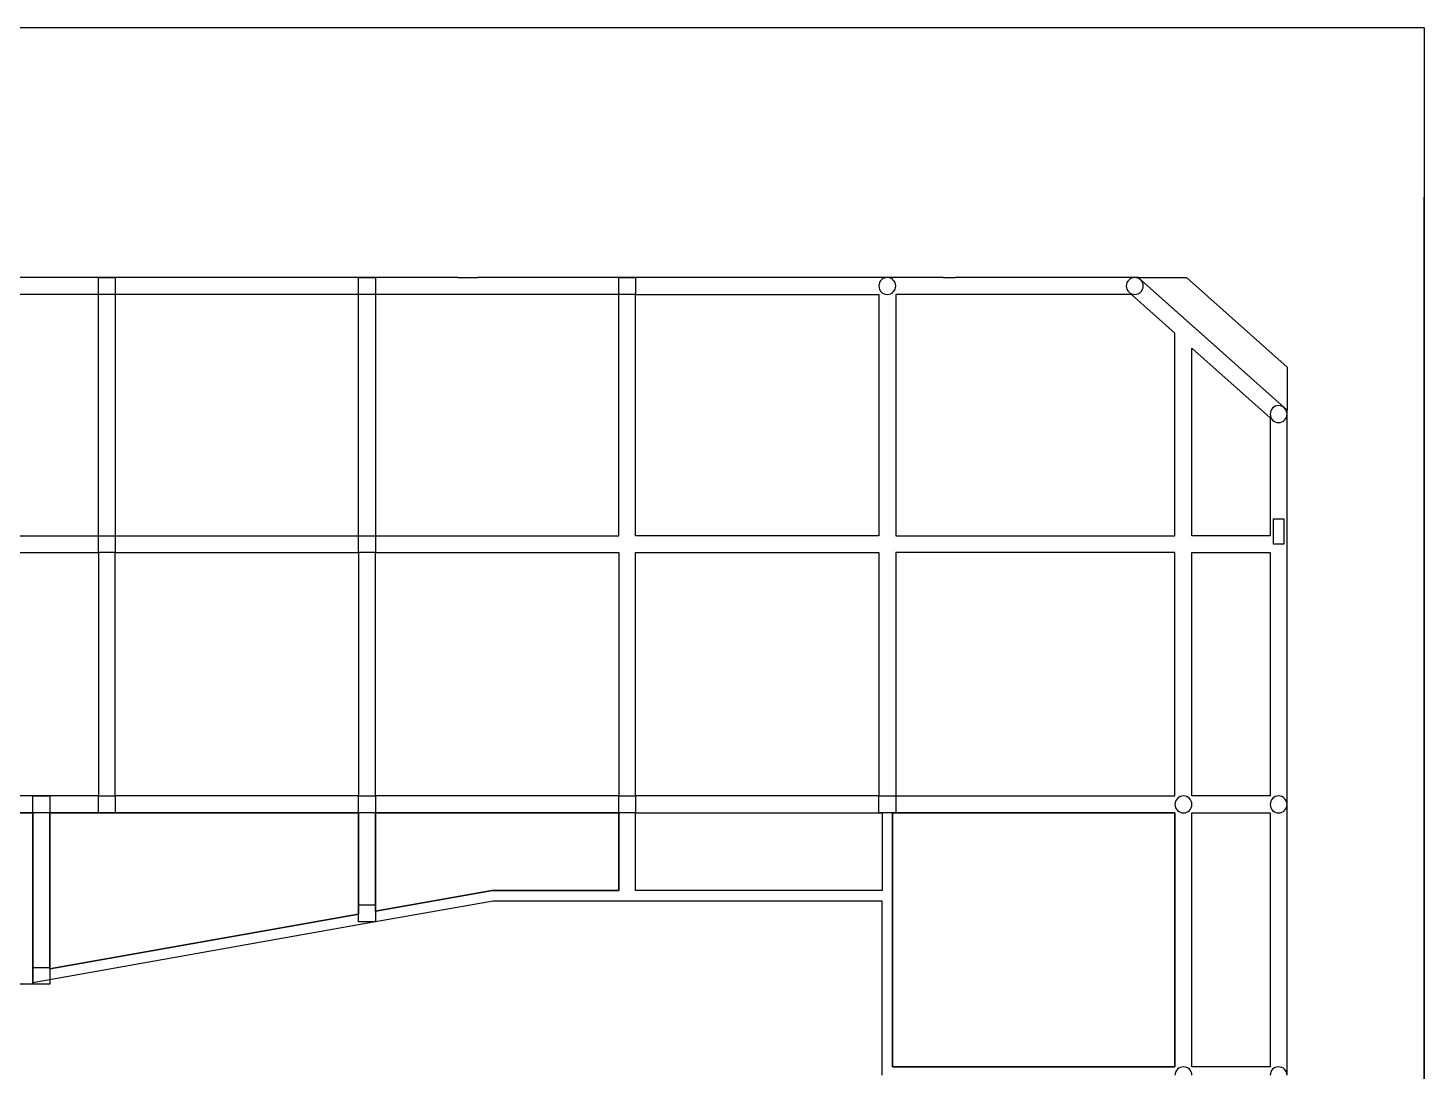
# Model space of a CAD drawing. Header units: inches. Extents: x 2815 to 15131, y -151 to 4049.
# Drawn here: x 4759 to 8059, y 1585 to 4049 of the extents above; entities that cross this region are included whole.
import ezdxf

# ---------------------------------------------------------------- set-up
doc = ezdxf.new("R2010")
doc.units = ezdxf.units.IN
doc.layers.add('A4_OP', color=7, linetype='Continuous')

msp = doc.modelspace()

# ---------------------------------------------------------------- linework, layer by layer
for p, q in [((8059.4, 4049.4), (2937.4, 4049.4)), ((8059.4, 4049.4), (8059.4, -150.6)), ((8059.4, 264.4), (8059.4, 3649.4)), ((5775.6, 3459.6), (5822.9, 3459.6)), ((6922.4, 3459.6), (6950.6, 3459.6)), ((7735.6, 2067.3), (7735.6, 2107.6))]:
    msp.add_line(p, q)
at = {"layer": 'A4_OP'}
for points in [[(4945.6, 3459.6), (4330.6, 3459.6)], [(4925.6, 3459.6), (4965.6, 3459.6)], [(4925.6, 3419.6), (4925.6, 3459.6)], [(4925.6, 3459.6), (4965.6, 3459.6)], [(4925.6, 3419.6), (4925.6, 3459.6)], [(5560.6, 3459.6), (4945.6, 3459.6)], [(4965.6, 3459.6), (4965.6, 3419.6)], [(4965.6, 3459.6), (4965.6, 3419.6)], [(5540.6, 3459.6), (5580.6, 3459.6)], [(5540.6, 3419.6), (5540.6, 3459.6)], [(5540.6, 3459.6), (5580.6, 3459.6)], [(5540.6, 3419.6), (5540.6, 3459.6)], [(5775.6, 3459.6), (5560.6, 3459.6)], [(5580.6, 3459.6), (5580.6, 3419.6)], [(5580.6, 3459.6), (5580.6, 3419.6)], [(6175.6, 3459.6), (5822.9, 3459.6)], [(6155.6, 3459.6), (6195.6, 3459.6)], [(6155.6, 3419.6), (6155.6, 3459.6)], [(6155.6, 3459.6), (6195.6, 3459.6)], [(6155.6, 3419.6), (6155.6, 3459.6)], [(6790.6, 3459.6), (6175.6, 3459.6)], [(6195.6, 3459.6), (6195.6, 3419.6)], [(6195.6, 3459.6), (6195.6, 3419.6)], [(6922.4, 3459.6), (6790.6, 3459.6)], [(7383.2, 3459.6), (6950.6, 3459.6)], [(7735.6, 3146), (7383.2, 3459.6)], [(7383.2, 3459.6), (7498, 3459.6)], [(7503.9, 3352.2), (7383.2, 3459.6)], [(7498, 3459.6), (7735.6, 3248.2)], [(4925.6, 3419.6), (4350.6, 3419.6)], [(4925.6, 3419.6), (4350.6, 3419.6)], [(4925.6, 2849.6), (4925.6, 3419.6)], [(4965.6, 3419.6), (4925.6, 3419.6)], [(4965.6, 3419.6), (4925.6, 3419.6)], [(4925.6, 2849.6), (4925.6, 3419.6)], [(5540.6, 3419.6), (4965.6, 3419.6)], [(4965.6, 3419.6), (4965.6, 2849.6)], [(5540.6, 3419.6), (4965.6, 3419.6)], [(4965.6, 3419.6), (4965.6, 2849.6)], [(5540.6, 2849.6), (5540.6, 3419.6)], [(5580.6, 3419.6), (5540.6, 3419.6)], [(5580.6, 3419.6), (5540.6, 3419.6)], [(5540.6, 2849.6), (5540.6, 3419.6)], [(6155.6, 3419.6), (5580.6, 3419.6)], [(5580.6, 3419.6), (5580.6, 2849.6)], [(5775.6, 3419.6), (5580.6, 3419.6)], [(5580.6, 3419.6), (5580.6, 2849.6)], [(6155.6, 3419.6), (5775.6, 3419.6)], [(6155.6, 2849.6), (6155.6, 3419.6)], [(6195.6, 3419.6), (6155.6, 3419.6)], [(6195.6, 3419.6), (6155.6, 3419.6)], [(6155.6, 2849.6), (6155.6, 3419.6)], [(6195.6, 2849.6), (6195.6, 3419.6)], [(6195.6, 3419.6), (6770.6, 3419.6)], [(6195.6, 2849.6), (6195.6, 3419.6)], [(6195.6, 3419.6), (6770.6, 3419.6)], [(6770.6, 3419.6), (6770.6, 2849.6)], [(6770.6, 3419.6), (6770.6, 2849.6)], [(6810.6, 3419.6), (6810.6, 2849.6)], [(7367.9, 3419.6), (6810.6, 3419.6)], [(6810.6, 3419.6), (6810.6, 2849.6)], [(6950.6, 3419.6), (6810.6, 3419.6)], [(7367.9, 3419.6), (6950.6, 3419.6)], [(7470.6, 3328.3), (7367.9, 3419.6)], [(7470.6, 3328.3), (7367.9, 3419.6)], [(7735.6, 3146), (7503.9, 3352.2)], [(7470.6, 2849.6), (7470.6, 3328.3)], [(7470.6, 2849.6), (7470.6, 3328.3)], [(7510.6, 2849.6), (7510.6, 3292.7)], [(7510.6, 3292.7), (7695.6, 3128.1)], [(7510.6, 2849.6), (7510.6, 3292.7)], [(7510.6, 3292.7), (7695.6, 3128.1)], [(7735.6, 3248.2), (7735.6, 3146)], [(7735.6, 2829.6), (7735.6, 3146)], [(7695.6, 3128.1), (7695.6, 2849.6)], [(7695.6, 3128.1), (7695.6, 2849.6)], [(7703.1, 2889.6), (7728.1, 2889.6)], [(7703.1, 2829.6), (7703.1, 2889.6)], [(7703.1, 2889.6), (7728.1, 2889.6)], [(7703.1, 2829.6), (7703.1, 2889.6)], [(7728.1, 2889.6), (7728.1, 2829.6)], [(7728.1, 2889.6), (7728.1, 2829.6)], [(4350.6, 2849.6), (4925.6, 2849.6)], [(4350.6, 2849.6), (4925.6, 2849.6)], [(4925.6, 2849.6), (4965.6, 2849.6)], [(4925.6, 2809.6), (4925.6, 2849.6)], [(4965.6, 2849.6), (5540.6, 2849.6)], [(4965.6, 2849.6), (4965.6, 2809.6)], [(4965.6, 2849.6), (5540.6, 2849.6)], [(5540.6, 2849.6), (5580.6, 2849.6)], [(5540.6, 2809.6), (5540.6, 2849.6)], [(5580.6, 2849.6), (6155.6, 2849.6)], [(5580.6, 2849.6), (5580.6, 2809.6)], [(5580.6, 2849.6), (6155.6, 2849.6)], [(6770.6, 2849.6), (6195.6, 2849.6)], [(6770.6, 2849.6), (6195.6, 2849.6)], [(6810.6, 2849.6), (7470.6, 2849.6)], [(6810.6, 2849.6), (7470.6, 2849.6)], [(7695.6, 2849.6), (7510.6, 2849.6)], [(7695.6, 2849.6), (7510.6, 2849.6)], [(4350.6, 2809.6), (4925.6, 2809.6)], [(4350.6, 2809.6), (4925.6, 2809.6)], [(4925.6, 2809.6), (4925.6, 2234.6)], [(4965.6, 2809.6), (4925.6, 2809.6)], [(4925.6, 2809.6), (4925.6, 2234.6)], [(4965.6, 2234.6), (4965.6, 2809.6)], [(4965.6, 2809.6), (5540.6, 2809.6)], [(4965.6, 2234.6), (4965.6, 2809.6)], [(4965.6, 2809.6), (5540.6, 2809.6)], [(5540.6, 2809.6), (5540.6, 2234.6)], [(5580.6, 2809.6), (5540.6, 2809.6)], [(5540.6, 2809.6), (5540.6, 2234.6)], [(5580.6, 2234.6), (5580.6, 2809.6)], [(5580.6, 2809.6), (6155.6, 2809.6)], [(5580.6, 2234.6), (5580.6, 2809.6)], [(5580.6, 2809.6), (6155.6, 2809.6)], [(6155.6, 2809.6), (6155.6, 2234.6)], [(6155.6, 2809.6), (6155.6, 2234.6)], [(6195.6, 2234.6), (6195.6, 2809.6)], [(6195.6, 2809.6), (6770.6, 2809.6)], [(6195.6, 2234.6), (6195.6, 2809.6)], [(6195.6, 2809.6), (6770.6, 2809.6)], [(6770.6, 2809.6), (6770.6, 2234.6)], [(6770.6, 2809.6), (6770.6, 2234.6)], [(6810.6, 2809.6), (6810.6, 2234.6)], [(7470.6, 2809.6), (6810.6, 2809.6)], [(6810.6, 2809.6), (6810.6, 2234.6)], [(7470.6, 2809.6), (6810.6, 2809.6)], [(7470.6, 2234.6), (7470.6, 2809.6)], [(7470.6, 2234.6), (7470.6, 2809.6)], [(7510.6, 2234.6), (7510.6, 2809.6)], [(7510.6, 2809.6), (7695.6, 2809.6)], [(7510.6, 2234.6), (7510.6, 2809.6)], [(7510.6, 2809.6), (7695.6, 2809.6)], [(7695.6, 2809.6), (7695.6, 2234.6)], [(7695.6, 2809.6), (7695.6, 2234.6)], [(7728.1, 2829.6), (7703.1, 2829.6)], [(7728.1, 2829.6), (7703.1, 2829.6)], [(7735.6, 2214.6), (7735.6, 2829.6)], [(4925.6, 2234.6), (4350.6, 2234.6)], [(4790.6, 2234.6), (4350.6, 2234.6)], [(4770.6, 2234.6), (4810.6, 2234.6)], [(4770.6, 2194.6), (4770.6, 2234.6)], [(4770.6, 2234.6), (4810.6, 2234.6)], [(4770.6, 2194.6), (4770.6, 2234.6)], [(4925.6, 2234.6), (4790.6, 2234.6)], [(4810.6, 2234.6), (4810.6, 2194.6)], [(4810.6, 2234.6), (4810.6, 2194.6)], [(4925.6, 2234.6), (4965.6, 2234.6)], [(4925.6, 2194.6), (4925.6, 2234.6)], [(4925.6, 2234.6), (4965.6, 2234.6)], [(4925.6, 2194.6), (4925.6, 2234.6)], [(5540.6, 2234.6), (4965.6, 2234.6)], [(4965.6, 2234.6), (4965.6, 2194.6)], [(4965.6, 2234.6), (4965.6, 2194.6)], [(5540.6, 2234.6), (4965.6, 2234.6)], [(5540.6, 2234.6), (5580.6, 2234.6)], [(5540.6, 2194.6), (5540.6, 2234.6)], [(5540.6, 2234.6), (5580.6, 2234.6)], [(5540.6, 2194.6), (5540.6, 2234.6)], [(6155.6, 2234.6), (5580.6, 2234.6)], [(5580.6, 2234.6), (5580.6, 2194.6)], [(5580.6, 2234.6), (5580.6, 2194.6)], [(6155.6, 2234.6), (5580.6, 2234.6)], [(6155.6, 2234.6), (6195.6, 2234.6)], [(6155.6, 2194.6), (6155.6, 2234.6)], [(6155.6, 2234.6), (6195.6, 2234.6)], [(6155.6, 2194.6), (6155.6, 2234.6)], [(6770.6, 2234.6), (6195.6, 2234.6)], [(6195.6, 2234.6), (6195.6, 2194.6)], [(6195.6, 2234.6), (6195.6, 2194.6)], [(6770.6, 2234.6), (6195.6, 2234.6)], [(6770.6, 2234.6), (6810.6, 2234.6)], [(6770.6, 2194.6), (6770.6, 2234.6)], [(6770.6, 2234.6), (6810.6, 2234.6)], [(6770.6, 2194.6), (6770.6, 2234.6)], [(6810.6, 2234.6), (7470.6, 2234.6)], [(6810.6, 2234.6), (6810.6, 2194.6)], [(6810.6, 2234.6), (6810.6, 2194.6)], [(6810.6, 2234.6), (7470.6, 2234.6)], [(7695.6, 2234.6), (7510.6, 2234.6)], [(7695.6, 2234.6), (7510.6, 2234.6)], [(7735.6, 2107.6), (7735.6, 2214.6)], [(3735.6, 2194.6), (4770.6, 2194.6)], [(4770.6, 2194.6), (4330.6, 2194.6)], [(4770.6, 2194.6), (4770.6, 1789.6)], [(4810.6, 2194.6), (4770.6, 2194.6)], [(4810.6, 2194.6), (4770.6, 2194.6)], [(4770.6, 1793.4), (4770.6, 2194.6)], [(4810.6, 1825.9), (4810.6, 2194.6)], [(4810.6, 2194.6), (5540.6, 2194.6)], [(4945.6, 2194.6), (4810.6, 2194.6)], [(4810.6, 2194.6), (4810.6, 1825.9)], [(4965.6, 2194.6), (4925.6, 2194.6)], [(4965.6, 2194.6), (4925.6, 2194.6)], [(5540.6, 2194.6), (4945.6, 2194.6)], [(5540.6, 2194.6), (5540.6, 1955.4)], [(5580.6, 2194.6), (5540.6, 2194.6)], [(5580.6, 2194.6), (5540.6, 2194.6)], [(5540.6, 1955.4), (5540.6, 2194.6)], [(5580.6, 1962.5), (5580.6, 2194.6)], [(5580.6, 2194.6), (6155.6, 2194.6)], [(6155.6, 2194.6), (5580.6, 2194.6)], [(5580.6, 2194.6), (5580.6, 1962.5)], [(6155.6, 2194.6), (6155.6, 2011.4)], [(6195.6, 2194.6), (6155.6, 2194.6)], [(6195.6, 2194.6), (6155.6, 2194.6)], [(6155.6, 2011.4), (6155.6, 2194.6)], [(6195.6, 2194.6), (6778.1, 2194.6)], [(6195.6, 2011.4), (6195.6, 2194.6)], [(6195.6, 2011.4), (6195.6, 2194.6)], [(6195.6, 2194.6), (6778.1, 2194.6)], [(6810.6, 2194.6), (6770.6, 2194.6)], [(6810.6, 2194.6), (6770.6, 2194.6)], [(6778.1, 2194.6), (6778.1, 2011.4)], [(6778.1, 2194.6), (6778.1, 2011.4)], [(6803.1, 2194.6), (7470.6, 2194.6)], [(6803.1, 1594.6), (6803.1, 2194.6)], [(6803.1, 2194.6), (6803.1, 1998.9)], [(7470.6, 2194.6), (6803.1, 2194.6)], [(7470.6, 2194.6), (7470.6, 1594.6)], [(7470.6, 1594.6), (7470.6, 2194.6)], [(7510.6, 1594.6), (7510.6, 2194.6)], [(7510.6, 2194.6), (7695.6, 2194.6)], [(7510.6, 1594.6), (7510.6, 2194.6)], [(7510.6, 2194.6), (7695.6, 2194.6)], [(7695.6, 2194.6), (7695.6, 1594.6)], [(7695.6, 2194.6), (7695.6, 2107.6)], [(7695.6, 2107.6), (7695.6, 1594.6)], [(7735.6, 1574.6), (7735.6, 2067.3)], [(5858.7, 1986.4), (5562.7, 1933.9)], [(5856.5, 2011.4), (5580.6, 1962.5)], [(5580.6, 1962.5), (5856.5, 2011.4)], [(6155.6, 2011.4), (5856.5, 2011.4)], [(5856.5, 2011.4), (6155.6, 2011.4)], [(6175.6, 1986.4), (5858.7, 1986.4)], [(6778.1, 1986.4), (6175.6, 1986.4)], [(6778.1, 2011.4), (6195.6, 2011.4)], [(6778.1, 2011.4), (6195.6, 2011.4)], [(6778.1, 1574.6), (6778.1, 1986.4)], [(6803.1, 1998.9), (6803.1, 1594.6)], [(5540.6, 1955.4), (4810.6, 1825.9)], [(4810.6, 1825.9), (5540.6, 1955.4)], [(5540.6, 1977.1), (5580.6, 1977.1)], [(5540.6, 1977.1), (5580.6, 1977.1)], [(5540.6, 1937.1), (5540.6, 1977.1)], [(5540.6, 1937.1), (5540.6, 1966.2)], [(5580.6, 1977.1), (5580.6, 1937.1)], [(5580.6, 1966.2), (5580.6, 1937.1)], [(5562.7, 1933.9), (4770.6, 1793.4)], [(5580.6, 1937.1), (5540.6, 1937.1)], [(5580.6, 1937.1), (5540.6, 1937.1)], [(4770.6, 1829.6), (4810.6, 1829.6)], [(4770.6, 1789.6), (4770.6, 1829.6)], [(4770.6, 1829.6), (4810.6, 1829.6)], [(4770.6, 1789.6), (4770.6, 1829.6)], [(4810.6, 1829.6), (4810.6, 1789.6)], [(4810.6, 1829.6), (4810.6, 1789.6)], [(4770.6, 1789.6), (4710.6, 1789.6)], [(4810.6, 1789.6), (4770.6, 1789.6)], [(4810.6, 1789.6), (4770.6, 1789.6)], [(7470.6, 1594.6), (6803.1, 1594.6)], [(6803.1, 1594.6), (7470.6, 1594.6)], [(7695.6, 1594.6), (7510.6, 1594.6)], [(7695.6, 1594.6), (7510.6, 1594.6)]]:
    msp.add_lwpolyline(points, dxfattribs=at)
for points in [[(6810.6, 3439.6, 1), (6770.6, 3439.6)], [(6810.6, 3439.6, 1), (6770.6, 3439.6)], [(6770.6, 3439.6, 1), (6810.6, 3439.6)], [(6770.6, 3439.6, 1), (6810.6, 3439.6)], [(7395.6, 3439.6, 1), (7355.6, 3439.6)], [(7395.6, 3439.6, 1), (7355.6, 3439.6)], [(7355.6, 3439.6, 1), (7395.6, 3439.6)], [(7355.6, 3439.6, 1), (7395.6, 3439.6)], [(7735.6, 3137, 1), (7695.6, 3137)], [(7735.6, 3137, 1), (7695.6, 3137)], [(7695.6, 3137, 1), (7735.6, 3137)], [(7695.6, 3137, 1), (7735.6, 3137)], [(7510.6, 2214.6, 1), (7470.6, 2214.6)], [(7510.6, 2214.6, 1), (7470.6, 2214.6)], [(7470.6, 2214.6, 1), (7510.6, 2214.6)], [(7470.6, 2214.6, 1), (7510.6, 2214.6)], [(7735.6, 2214.6, 1), (7695.6, 2214.6)], [(7735.6, 2214.6, 1), (7695.6, 2214.6)], [(7695.6, 2214.6, 1), (7735.6, 2214.6)], [(7695.6, 2214.6, 1), (7735.6, 2214.6)], [(7510.6, 1574.6, 1), (7470.6, 1574.6)], [(7510.6, 1574.6, 1), (7470.6, 1574.6)], [(7735.6, 1574.6, 1), (7695.6, 1574.6)], [(7735.6, 1574.6, 1), (7695.6, 1574.6)]]:
    msp.add_lwpolyline(points, format="xyb", dxfattribs=at)

doc.saveas('drawing.dxf')
